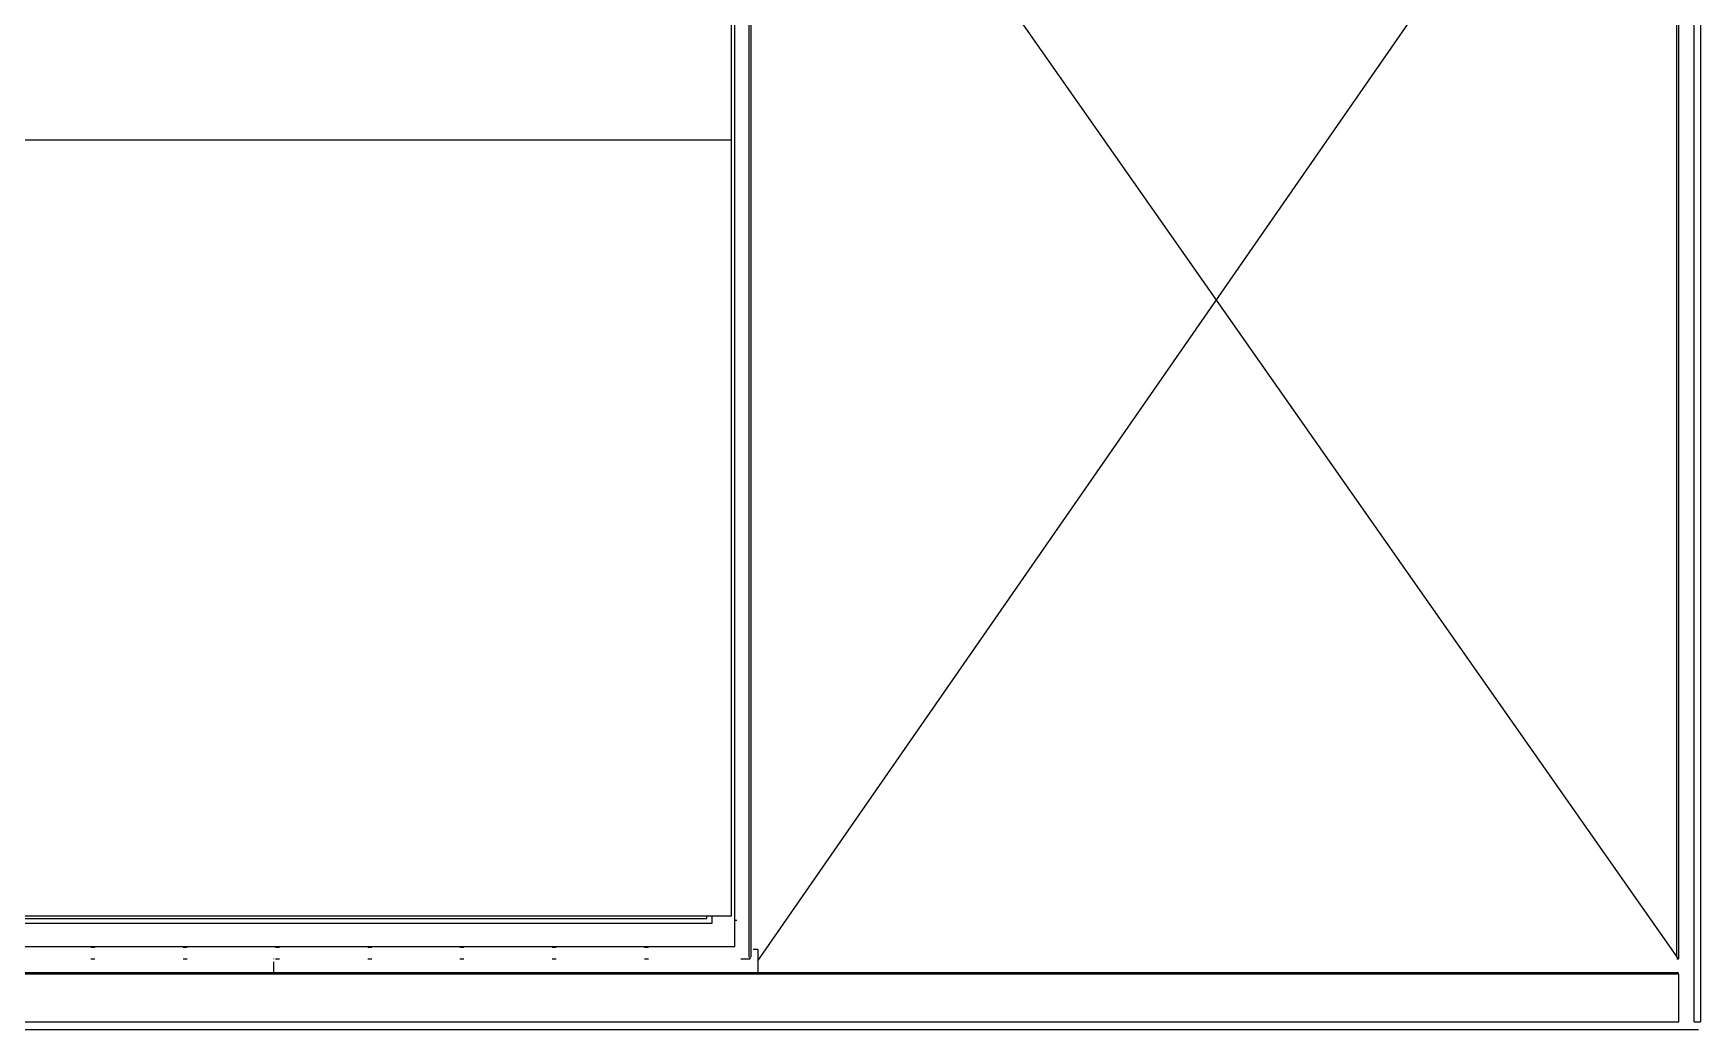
# Model space of a CAD drawing. Header units: millimetres. Extents: x 31.6 to 129.3, y 99 to 163.2.
# Drawn here: x 107.31 to 128.99, y 99.04 to 111.99 of the extents above; entities that cross this region are included whole.
import ezdxf

# ---------------------------------------------------------------- set-up
doc = ezdxf.new("R2010")
doc.units = ezdxf.units.MM
doc.layers.add('muro', color=7, linetype='Continuous')

msp = doc.modelspace()

# ---------------------------------------------------------------- linework, layer by layer
at = {"layer": 'muro', "color": 252, "true_color": 0x939598}
for p, q in [((128.99, 150.382), (128.99, 99.144)), ((128.905, 99.144), (128.905, 117.891)), ((116.389, 100.523), (116.389, 117.374)), ((116.434, 100.123), (116.434, 117.358)), ((116.619, 99.985), (116.619, 117.204)), ((116.641, 117.204), (116.641, 99.985)), ((128.679, 99.985), (128.679, 117.152)), ((128.701, 117.174), (128.701, 99.963)), ((116.389, 110.603), (83.898, 110.603)), ((44.809, 100.523), (116.389, 100.523)), ((116.134, 100.423), (45.079, 100.423)), ((45.144, 100.488), (116.069, 100.488)), ((116.069, 100.488), (116.069, 100.523)), ((116.134, 100.523), (116.134, 100.423)), ((116.459, 100.463), (116.434, 100.463)), ((44.779, 100.123), (116.434, 100.123)), ((108.059, 100.113), (108.111, 100.113)), ((108.059, 99.963), (108.111, 99.963)), ((109.259, 100.113), (109.311, 100.113)), ((109.259, 99.963), (109.311, 99.963)), ((110.44, 99.96), (110.44, 99.963)), ((110.459, 100.113), (110.511, 100.113)), ((110.459, 99.963), (110.511, 99.963)), ((111.659, 100.113), (111.711, 100.113)), ((111.659, 99.963), (111.711, 99.963)), ((112.859, 100.113), (112.911, 100.113)), ((112.859, 99.963), (112.911, 99.963)), ((114.059, 100.113), (114.111, 100.113)), ((114.059, 99.963), (114.111, 99.963)), ((115.259, 100.113), (115.311, 100.113)), ((115.259, 99.963), (115.311, 99.963)), ((116.511, 99.963), (116.631, 99.963)), ((116.631, 99.963), (116.631, 99.985)), ((116.669, 100.088), (116.73, 100.088)), ((116.73, 100.088), (116.73, 99.785)), ((128.679, 99.963), (128.701, 99.963)), ((128.705, 99.763), (32.06, 99.763)), ((32.065, 99.785), (128.7, 99.785)), ((110.44, 99.785), (110.44, 99.925)), ((128.7, 99.785), (128.7, 99.763)), ((128.705, 99.144), (128.705, 99.763)), ((32.06, 99.144), (128.705, 99.144)), ((128.905, 99.144), (128.99, 99.144)), ((31.843, 99.043), (128.961, 99.043))]:
    msp.add_line(p, q, dxfattribs=at)
for points in [[(128.701, 99.963), (116.644, 117.152)], [(116.73, 99.936), (128.679, 117.152)]]:
    msp.add_lwpolyline(points, dxfattribs=at)

doc.saveas('drawing.dxf')
